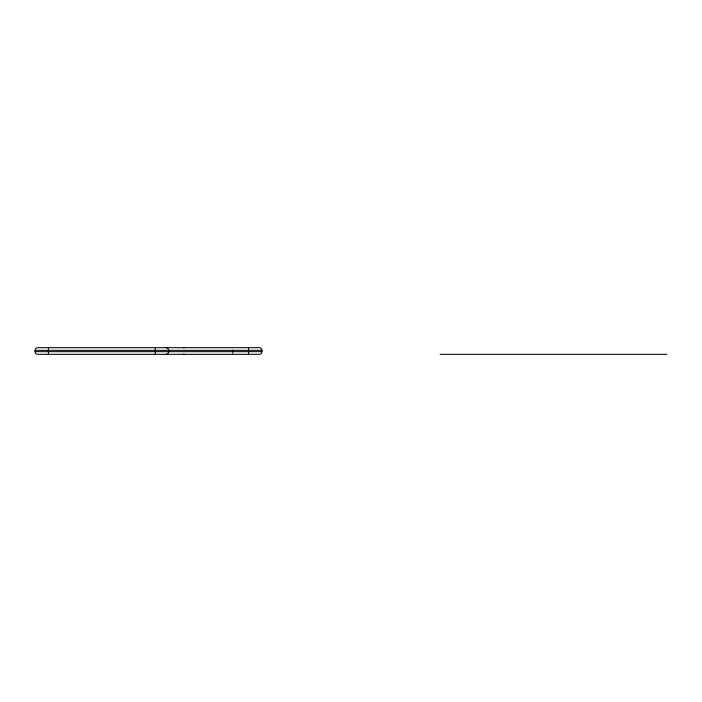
<?xml version="1.0" encoding="UTF-8"?>
<svg xmlns="http://www.w3.org/2000/svg" width="702" height="702" viewBox="0 0 702 702"><rect width="100%" height="100%" fill="white"/><g stroke="black" fill="none" stroke-linecap="round" stroke-linejoin="round"><path stroke-width="1.05" d="M232.845 352.685L232.836 353.325M35.1 350.333L261.916 350.333L261.916 351.667A2.668 2.668 0 0 1 259.249 354.334L37.768 354.334A2.668 2.668 0 0 1 35.1 351.667L35.1 350.333A2.668 2.668 0 0 1 37.768 347.665L259.249 347.665A2.668 2.668 0 0 1 261.916 350.333M35.1 351.667L261.916 351.667M440.084 354.334L666.9 354.334M232.845 350.096L232.845 351.667M248.569 347.674L248.569 354.326M155.256 347.674L155.256 354.326M48.447 347.674L48.447 354.326M184.486 354.334A2.676 2.668 0 0 1 183.494 354.15M183.503 347.85A2.668 2.668 0 0 1 184.486 347.665M165.935 354.334A2.668 2.668 0 0 0 168.612 351.667L168.612 350.333A2.676 2.668 0 0 0 165.944 347.665"/></g></svg>
